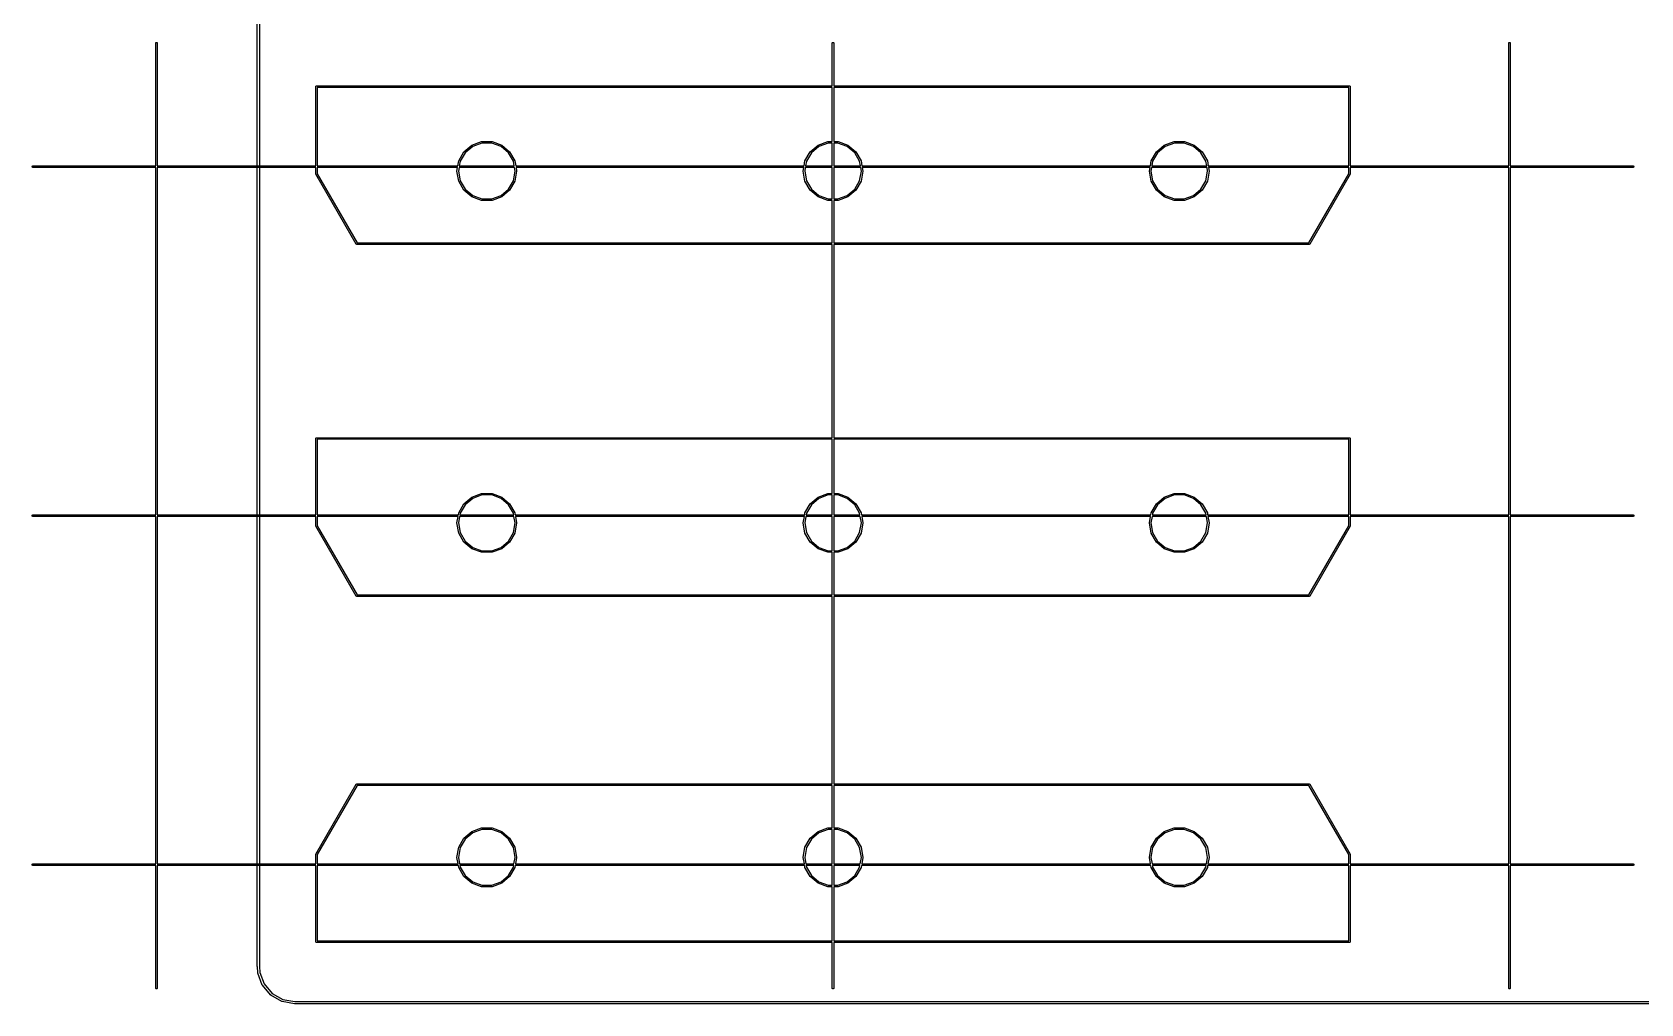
# Model space of a CAD drawing. Extents: x -55 to 320, y -110 to 124.
# Drawn here: x -55 to 55.5, y -100.1 to -33.2 of the extents above; entities that cross this region are included whole.
import ezdxf

# ---------------------------------------------------------------- set-up
doc = ezdxf.new("R2010")
doc.units = 0
doc.header["$LTSCALE"] = 10
doc.layers.add('devices', color=7, linetype='CONTINUOUS')
doc.layers.add('edge_cuts', color=7, linetype='CONTINUOUS')

msp = doc.modelspace()

# ---------------------------------------------------------------- linework, layer by layer
at = {"layer": 'devices', "color": 7, "linetype": 'CONTINUOUS'}
for p, q in [((-46.55, -33.98), (-46.54, -33.97)), ((-46.55, -34), (-46.55, -33.98)), ((-46.55, -42.45), (-46.55, -34)), ((-46.54, -33.97), (-46.52, -33.96)), ((-46.52, -33.96), (-46.51, -33.95)), ((-46.51, -33.95), (-46.49, -33.95)), ((-46.49, -33.95), (-46.48, -33.96)), ((-46.48, -33.96), (-46.46, -33.97)), ((-46.46, -33.97), (-46.45, -33.98)), ((-46.45, -33.98), (-46.45, -34)), ((-46.45, -34), (-46.45, -42.45)), ((-0.05, -33.98), (-0.04, -33.97)), ((-0.05, -34), (-0.05, -33.98)), ((-0.05, -36.95), (-0.05, -34)), ((-0.04, -33.97), (-0.03, -33.96)), ((-0.03, -33.96), (-0.01, -33.95)), ((-0.01, -33.95), (0.01, -33.95)), ((0.01, -33.95), (0.03, -33.96)), ((0.03, -33.96), (0.04, -33.97)), ((0.04, -33.97), (0.05, -33.98)), ((0.05, -33.98), (0.05, -34)), ((0.05, -34), (0.05, -36.95)), ((46.45, -33.98), (46.46, -33.97)), ((46.45, -34), (46.45, -33.98)), ((46.45, -42.45), (46.45, -34)), ((46.46, -33.97), (46.48, -33.96)), ((46.48, -33.96), (46.49, -33.95)), ((46.49, -33.95), (46.51, -33.95)), ((46.51, -33.95), (46.52, -33.96)), ((46.52, -33.96), (46.54, -33.97)), ((46.54, -33.97), (46.55, -33.98)), ((46.55, -33.98), (46.55, -34)), ((46.55, -34), (46.55, -42.45)), ((-35.55, -36.99), (-35.55, -36.98)), ((-35.55, -36.98), (-35.54, -36.98)), ((-35.55, -37), (-35.55, -36.99)), ((-35.55, -36.99), (-35.55, -36.99)), ((-35.55, -42.45), (-35.55, -37)), ((-35.55, -37), (-35.55, -37)), ((-35.54, -36.98), (-35.54, -36.97)), ((-35.54, -36.97), (-35.54, -36.97)), ((-35.54, -36.97), (-35.53, -36.97)), ((-35.54, -36.98), (-35.54, -36.98)), ((-35.53, -36.97), (-35.53, -36.96)), ((-35.53, -36.96), (-35.53, -36.96)), ((-35.53, -36.96), (-35.52, -36.96)), ((-35.52, -36.96), (-35.52, -36.95)), ((-35.52, -36.95), (-35.51, -36.95)), ((-35.52, -36.96), (-35.52, -36.96)), ((-35.51, -36.95), (-35.51, -36.95)), ((-35.51, -36.95), (-35.5, -36.95)), ((-35.5, -36.95), (-35.5, -36.95)), ((-35.5, -36.95), (-0.05, -36.95)), ((-35.45, -37.05), (-35.45, -42.45)), ((-0.05, -37.05), (-35.45, -37.05)), ((-0.05, -40.78), (-0.05, -37.05)), ((0.05, -36.95), (35.5, -36.95)), ((35.45, -37.05), (0.05, -37.05)), ((0.05, -37.05), (0.05, -40.78)), ((35.45, -42.45), (35.45, -37.05)), ((35.5, -36.95), (35.5, -36.95)), ((35.5, -36.95), (35.51, -36.95)), ((35.51, -36.95), (35.51, -36.95)), ((35.51, -36.95), (35.52, -36.95)), ((35.52, -36.95), (35.52, -36.96)), ((35.52, -36.96), (35.52, -36.96)), ((35.52, -36.96), (35.53, -36.96)), ((35.53, -36.96), (35.53, -36.96)), ((35.53, -36.96), (35.53, -36.97)), ((35.53, -36.97), (35.54, -36.97)), ((35.54, -36.97), (35.54, -36.97)), ((35.54, -36.97), (35.54, -36.98)), ((35.54, -36.98), (35.54, -36.98)), ((35.54, -36.98), (35.55, -36.98)), ((35.55, -36.98), (35.55, -36.99)), ((35.55, -36.99), (35.55, -36.99)), ((35.55, -36.99), (35.55, -37)), ((35.55, -37), (35.55, -37)), ((35.55, -37), (35.55, -42.45)), ((-24.82, -41.02), (-24.16, -40.78)), ((-24.14, -40.88), (-24.77, -41.11)), ((-24.16, -40.78), (-23.44, -40.78)), ((-23.46, -40.88), (-24.14, -40.88)), ((-22.82, -41.11), (-23.46, -40.88)), ((-23.44, -40.78), (-22.77, -41.02)), ((-1.02, -41.02), (-0.36, -40.78)), ((-0.34, -40.88), (-0.97, -41.11)), ((-0.36, -40.78), (-0.05, -40.78)), ((-0.05, -40.88), (-0.34, -40.88)), ((-0.05, -42.45), (-0.05, -40.88)), ((0.05, -40.78), (0.36, -40.78)), ((0.05, -40.88), (0.05, -42.45)), ((0.34, -40.88), (0.05, -40.88)), ((0.97, -41.11), (0.34, -40.88)), ((0.36, -40.78), (1.02, -41.02)), ((22.77, -41.02), (23.44, -40.78)), ((23.46, -40.88), (22.82, -41.11)), ((23.44, -40.78), (24.16, -40.78)), ((24.14, -40.88), (23.46, -40.88)), ((24.77, -41.11), (24.14, -40.88)), ((24.16, -40.78), (24.82, -41.02)), ((-25.73, -42.1), (-25.37, -41.48)), ((-25.29, -41.55), (-25.63, -42.13)), ((-25.37, -41.48), (-24.82, -41.02)), ((-24.77, -41.11), (-25.29, -41.55)), ((-22.31, -41.55), (-22.82, -41.11)), ((-22.77, -41.02), (-22.23, -41.48)), ((-21.97, -42.13), (-22.31, -41.55)), ((-22.23, -41.48), (-21.87, -42.1)), ((-1.93, -42.1), (-1.57, -41.48)), ((-1.49, -41.55), (-1.83, -42.13)), ((-1.57, -41.48), (-1.02, -41.02)), ((-0.97, -41.11), (-1.49, -41.55)), ((1.49, -41.55), (0.97, -41.11)), ((1.02, -41.02), (1.57, -41.48)), ((1.83, -42.13), (1.49, -41.55)), ((1.57, -41.48), (1.93, -42.1)), ((21.87, -42.1), (22.23, -41.48)), ((22.31, -41.55), (21.97, -42.13)), ((22.23, -41.48), (22.77, -41.02)), ((22.82, -41.11), (22.31, -41.55)), ((25.29, -41.55), (24.77, -41.11)), ((24.82, -41.02), (25.37, -41.48)), ((25.63, -42.13), (25.29, -41.55)), ((25.37, -41.48), (25.73, -42.1)), ((-55.05, -42.49), (-55.04, -42.48)), ((-55.05, -42.51), (-55.05, -42.49)), ((-55.04, -42.52), (-55.05, -42.51)), ((-55.04, -42.48), (-55.03, -42.46)), ((-55.03, -42.54), (-55.04, -42.52)), ((-55.03, -42.46), (-55.02, -42.45)), ((-55.02, -42.55), (-55.03, -42.54)), ((-55.02, -42.45), (-55, -42.45)), ((-55, -42.55), (-55.02, -42.55)), ((-55, -42.45), (-46.55, -42.45)), ((-46.55, -42.55), (-55, -42.55)), ((-46.55, -66.45), (-46.55, -42.55)), ((-46.45, -42.45), (-35.55, -42.45)), ((-46.45, -42.55), (-46.45, -66.45)), ((-35.55, -42.55), (-46.45, -42.55)), ((-35.55, -43), (-35.55, -42.55)), ((-35.55, -43.01), (-35.55, -43)), ((-35.55, -43), (-35.55, -43)), ((-35.55, -43.02), (-35.55, -43.01)), ((-35.55, -43.01), (-35.55, -43.01)), ((-35.54, -43.02), (-35.55, -43.02)), ((-32.77, -47.83), (-35.54, -43.02)), ((-35.54, -43.02), (-35.54, -43.02)), ((-35.45, -42.45), (-25.79, -42.45)), ((-25.81, -42.55), (-35.45, -42.55)), ((-35.45, -42.55), (-35.45, -42.99)), ((-35.45, -42.99), (-32.7, -47.75)), ((-25.85, -42.8), (-25.81, -42.55)), ((-25.73, -43.5), (-25.85, -42.8)), ((-25.79, -42.45), (-25.73, -42.1)), ((-25.71, -42.55), (-25.75, -42.8)), ((-25.75, -42.8), (-25.63, -43.47)), ((-21.89, -42.55), (-25.71, -42.55)), ((-25.63, -42.13), (-25.69, -42.45)), ((-25.69, -42.45), (-21.91, -42.45)), ((-21.91, -42.45), (-21.97, -42.13)), ((-21.97, -43.47), (-21.85, -42.8)), ((-21.85, -42.8), (-21.89, -42.55)), ((-21.87, -42.1), (-21.81, -42.45)), ((-21.75, -42.8), (-21.87, -43.5)), ((-21.81, -42.45), (-1.99, -42.45)), ((-2.01, -42.55), (-21.79, -42.55)), ((-21.79, -42.55), (-21.75, -42.8)), ((-2.05, -42.8), (-2.01, -42.55)), ((-1.93, -43.5), (-2.05, -42.8)), ((-1.99, -42.45), (-1.93, -42.1)), ((-1.91, -42.55), (-1.95, -42.8)), ((-1.95, -42.8), (-1.83, -43.47)), ((-0.05, -42.55), (-1.91, -42.55)), ((-1.83, -42.13), (-1.89, -42.45)), ((-1.89, -42.45), (-0.05, -42.45)), ((-0.05, -44.72), (-0.05, -42.55)), ((0.05, -42.45), (1.89, -42.45)), ((0.05, -42.55), (0.05, -44.72)), ((1.91, -42.55), (0.05, -42.55)), ((1.89, -42.45), (1.83, -42.13)), ((1.83, -43.47), (1.95, -42.8)), ((1.95, -42.8), (1.91, -42.55)), ((1.93, -42.1), (1.99, -42.45)), ((2.05, -42.8), (1.93, -43.5)), ((1.99, -42.45), (21.81, -42.45)), ((21.79, -42.55), (2.01, -42.55)), ((2.01, -42.55), (2.05, -42.8)), ((21.75, -42.8), (21.79, -42.55)), ((21.87, -43.5), (21.75, -42.8)), ((21.81, -42.45), (21.87, -42.1)), ((21.89, -42.55), (21.85, -42.8)), ((21.85, -42.8), (21.97, -43.47)), ((25.71, -42.55), (21.89, -42.55)), ((21.97, -42.13), (21.91, -42.45)), ((21.91, -42.45), (25.69, -42.45)), ((25.69, -42.45), (25.63, -42.13)), ((25.63, -43.47), (25.75, -42.8)), ((25.75, -42.8), (25.71, -42.55)), ((25.73, -42.1), (25.79, -42.45)), ((25.85, -42.8), (25.73, -43.5)), ((25.79, -42.45), (35.45, -42.45)), ((35.45, -42.55), (25.81, -42.55)), ((25.81, -42.55), (25.85, -42.8)), ((32.7, -47.75), (35.45, -42.99)), ((35.54, -43.02), (32.77, -47.83)), ((35.45, -42.99), (35.45, -42.55)), ((35.55, -43.02), (35.54, -43.02)), ((35.54, -43.02), (35.54, -43.02)), ((35.55, -42.45), (46.45, -42.45)), ((46.45, -42.55), (35.55, -42.55)), ((35.55, -42.55), (35.55, -43)), ((35.55, -43), (35.55, -43)), ((35.55, -43), (35.55, -43.01)), ((35.55, -43.01), (35.55, -43.01)), ((35.55, -43.01), (35.55, -43.02)), ((46.45, -66.45), (46.45, -42.55)), ((46.55, -42.45), (55, -42.45)), ((55, -42.55), (46.55, -42.55)), ((46.55, -42.55), (46.55, -66.45)), ((55, -42.45), (55.02, -42.45)), ((55.02, -42.55), (55, -42.55)), ((55.02, -42.45), (55.03, -42.46)), ((55.03, -42.54), (55.02, -42.55)), ((55.03, -42.46), (55.04, -42.48)), ((55.04, -42.52), (55.03, -42.54)), ((55.04, -42.48), (55.05, -42.49)), ((55.05, -42.51), (55.04, -42.52)), ((55.05, -42.49), (55.05, -42.51)), ((-25.37, -44.12), (-25.73, -43.5)), ((-25.63, -43.47), (-25.29, -44.05)), ((-24.82, -44.58), (-25.37, -44.12)), ((-25.29, -44.05), (-24.77, -44.49)), ((-22.82, -44.49), (-22.31, -44.05)), ((-22.23, -44.12), (-22.77, -44.58)), ((-22.31, -44.05), (-21.97, -43.47)), ((-21.87, -43.5), (-22.23, -44.12)), ((-1.57, -44.12), (-1.93, -43.5)), ((-1.83, -43.47), (-1.49, -44.05)), ((-1.02, -44.58), (-1.57, -44.12)), ((-1.49, -44.05), (-0.97, -44.49)), ((0.97, -44.49), (1.49, -44.05)), ((1.57, -44.12), (1.02, -44.58)), ((1.49, -44.05), (1.83, -43.47)), ((1.93, -43.5), (1.57, -44.12)), ((22.23, -44.12), (21.87, -43.5)), ((21.97, -43.47), (22.31, -44.05)), ((22.77, -44.58), (22.23, -44.12)), ((22.31, -44.05), (22.82, -44.49)), ((24.77, -44.49), (25.29, -44.05)), ((25.37, -44.12), (24.82, -44.58)), ((25.29, -44.05), (25.63, -43.47)), ((25.73, -43.5), (25.37, -44.12)), ((-24.16, -44.82), (-24.82, -44.58)), ((-24.77, -44.49), (-24.14, -44.72)), ((-23.44, -44.82), (-24.16, -44.82)), ((-24.14, -44.72), (-23.46, -44.72)), ((-23.46, -44.72), (-22.82, -44.49)), ((-22.77, -44.58), (-23.44, -44.82)), ((-0.36, -44.82), (-1.02, -44.58)), ((-0.97, -44.49), (-0.34, -44.72)), ((-0.05, -44.82), (-0.36, -44.82)), ((-0.34, -44.72), (-0.05, -44.72)), ((-0.05, -47.75), (-0.05, -44.82)), ((0.05, -44.72), (0.34, -44.72)), ((0.36, -44.82), (0.05, -44.82)), ((0.05, -44.82), (0.05, -47.75)), ((0.34, -44.72), (0.97, -44.49)), ((1.02, -44.58), (0.36, -44.82)), ((23.44, -44.82), (22.77, -44.58)), ((22.82, -44.49), (23.46, -44.72)), ((24.16, -44.82), (23.44, -44.82)), ((23.46, -44.72), (24.14, -44.72)), ((24.14, -44.72), (24.77, -44.49)), ((24.82, -44.58), (24.16, -44.82)), ((-32.76, -47.84), (-32.77, -47.83)), ((-32.75, -47.85), (-32.76, -47.84)), ((-32.76, -47.84), (-32.76, -47.84)), ((-32.73, -47.85), (-32.75, -47.85)), ((-0.05, -47.85), (-32.73, -47.85)), ((-32.7, -47.75), (-0.05, -47.75)), ((-0.05, -61.15), (-0.05, -47.85)), ((0.05, -47.75), (32.7, -47.75)), ((32.73, -47.85), (0.05, -47.85)), ((0.05, -47.85), (0.05, -61.15)), ((32.75, -47.85), (32.73, -47.85)), ((32.76, -47.84), (32.75, -47.85)), ((32.77, -47.83), (32.76, -47.84)), ((32.76, -47.84), (32.76, -47.84)), ((-35.55, -61.19), (-35.55, -61.18)), ((-35.55, -61.18), (-35.54, -61.18)), ((-35.55, -61.2), (-35.55, -61.19)), ((-35.55, -61.19), (-35.55, -61.19)), ((-35.55, -66.45), (-35.55, -61.2)), ((-35.55, -61.2), (-35.55, -61.2)), ((-35.54, -61.17), (-35.53, -61.16)), ((-35.54, -61.18), (-35.54, -61.17)), ((-35.54, -61.17), (-35.54, -61.17)), ((-35.54, -61.17), (-35.54, -61.17)), ((-35.53, -61.16), (-35.53, -61.16)), ((-35.53, -61.16), (-35.53, -61.16)), ((-35.53, -61.16), (-35.52, -61.16)), ((-35.52, -61.16), (-35.52, -61.15)), ((-35.52, -61.15), (-35.51, -61.15)), ((-35.52, -61.16), (-35.52, -61.16)), ((-35.51, -61.15), (-35.51, -61.15)), ((-35.51, -61.15), (-35.5, -61.15)), ((-35.5, -61.15), (-35.5, -61.15)), ((-35.5, -61.15), (-0.05, -61.15)), ((-0.05, -61.25), (-35.45, -61.25)), ((-35.45, -61.25), (-35.45, -66.45)), ((-0.05, -64.98), (-0.05, -61.25)), ((0.05, -61.15), (35.5, -61.15)), ((35.45, -61.25), (0.05, -61.25)), ((0.05, -61.25), (0.05, -64.98)), ((35.45, -66.45), (35.45, -61.25)), ((35.5, -61.15), (35.5, -61.15)), ((35.5, -61.15), (35.51, -61.15)), ((35.51, -61.15), (35.51, -61.15)), ((35.51, -61.15), (35.52, -61.15)), ((35.52, -61.15), (35.52, -61.16)), ((35.52, -61.16), (35.52, -61.16)), ((35.52, -61.16), (35.53, -61.16)), ((35.53, -61.16), (35.53, -61.16)), ((35.53, -61.16), (35.53, -61.16)), ((35.53, -61.16), (35.54, -61.17)), ((35.54, -61.17), (35.54, -61.17)), ((35.54, -61.17), (35.54, -61.17)), ((35.54, -61.17), (35.54, -61.18)), ((35.54, -61.18), (35.55, -61.18)), ((35.55, -61.18), (35.55, -61.19)), ((35.55, -61.19), (35.55, -61.19)), ((35.55, -61.19), (35.55, -61.2)), ((35.55, -61.2), (35.55, -61.2)), ((35.55, -61.2), (35.55, -66.45)), ((-25.37, -65.68), (-24.82, -65.22)), ((-24.82, -65.22), (-24.16, -64.98)), ((-24.14, -65.08), (-24.77, -65.31)), ((-24.16, -64.98), (-23.44, -64.98)), ((-23.46, -65.08), (-24.14, -65.08)), ((-22.82, -65.31), (-23.46, -65.08)), ((-23.44, -64.98), (-22.77, -65.22)), ((-22.77, -65.22), (-22.23, -65.68)), ((-1.57, -65.68), (-1.02, -65.22)), ((-1.02, -65.22), (-0.36, -64.98)), ((-0.34, -65.08), (-0.97, -65.31)), ((-0.36, -64.98), (-0.05, -64.98)), ((-0.05, -65.08), (-0.34, -65.08)), ((-0.05, -66.45), (-0.05, -65.08)), ((0.05, -64.98), (0.36, -64.98)), ((0.05, -65.08), (0.05, -66.45)), ((0.34, -65.08), (0.05, -65.08)), ((0.97, -65.31), (0.34, -65.08)), ((0.36, -64.98), (1.02, -65.22)), ((1.02, -65.22), (1.57, -65.68)), ((22.23, -65.68), (22.77, -65.22)), ((22.77, -65.22), (23.44, -64.98)), ((23.46, -65.08), (22.82, -65.31)), ((23.44, -64.98), (24.16, -64.98)), ((24.14, -65.08), (23.46, -65.08)), ((24.77, -65.31), (24.14, -65.08)), ((24.16, -64.98), (24.82, -65.22)), ((24.82, -65.22), (25.37, -65.68)), ((-25.75, -66.45), (-25.73, -66.3)), ((-25.73, -66.3), (-25.37, -65.68)), ((-25.63, -66.33), (-25.65, -66.45)), ((-25.29, -65.75), (-25.63, -66.33)), ((-24.77, -65.31), (-25.29, -65.75)), ((-22.31, -65.75), (-22.82, -65.31)), ((-21.97, -66.33), (-22.31, -65.75)), ((-22.23, -65.68), (-21.87, -66.3)), ((-21.95, -66.45), (-21.97, -66.33)), ((-21.87, -66.3), (-21.85, -66.45)), ((-1.95, -66.45), (-1.93, -66.3)), ((-1.93, -66.3), (-1.57, -65.68)), ((-1.83, -66.33), (-1.85, -66.45)), ((-1.49, -65.75), (-1.83, -66.33)), ((-0.97, -65.31), (-1.49, -65.75)), ((1.49, -65.75), (0.97, -65.31)), ((1.83, -66.33), (1.49, -65.75)), ((1.57, -65.68), (1.93, -66.3)), ((1.85, -66.45), (1.83, -66.33)), ((1.93, -66.3), (1.95, -66.45)), ((21.85, -66.45), (21.87, -66.3)), ((21.87, -66.3), (22.23, -65.68)), ((21.97, -66.33), (21.95, -66.45)), ((22.31, -65.75), (21.97, -66.33)), ((22.82, -65.31), (22.31, -65.75)), ((25.29, -65.75), (24.77, -65.31)), ((25.63, -66.33), (25.29, -65.75)), ((25.37, -65.68), (25.73, -66.3)), ((25.65, -66.45), (25.63, -66.33)), ((25.73, -66.3), (25.75, -66.45)), ((-55.05, -66.49), (-55.04, -66.47)), ((-55.05, -66.51), (-55.05, -66.49)), ((-55.04, -66.53), (-55.05, -66.51)), ((-55.04, -66.47), (-55.03, -66.46)), ((-55.03, -66.54), (-55.04, -66.53)), ((-55.03, -66.46), (-55.02, -66.45)), ((-55.02, -66.55), (-55.03, -66.54)), ((-55.02, -66.45), (-55, -66.45)), ((-55, -66.55), (-55.02, -66.55)), ((-55, -66.45), (-46.55, -66.45)), ((-46.55, -66.55), (-55, -66.55)), ((-46.55, -90.45), (-46.55, -66.55)), ((-46.45, -66.45), (-35.55, -66.45)), ((-46.45, -66.55), (-46.45, -90.45)), ((-35.55, -66.55), (-46.45, -66.55)), ((-35.55, -67.2), (-35.55, -66.55)), ((-35.55, -67.21), (-35.55, -67.2)), ((-35.55, -67.2), (-35.55, -67.2)), ((-35.55, -67.22), (-35.55, -67.21)), ((-35.55, -67.21), (-35.55, -67.21)), ((-35.54, -67.22), (-35.55, -67.22)), ((-32.77, -72.03), (-35.54, -67.22)), ((-35.54, -67.22), (-35.54, -67.22)), ((-35.45, -66.45), (-25.75, -66.45)), ((-25.77, -66.55), (-35.45, -66.55)), ((-35.45, -66.55), (-35.45, -67.19)), ((-35.45, -67.19), (-32.7, -71.95)), ((-25.85, -67), (-25.77, -66.55)), ((-25.73, -67.7), (-25.85, -67)), ((-25.67, -66.55), (-25.75, -67)), ((-25.75, -67), (-25.63, -67.67)), ((-21.93, -66.55), (-25.67, -66.55)), ((-25.65, -66.45), (-21.95, -66.45)), ((-21.97, -67.67), (-21.85, -67)), ((-21.85, -67), (-21.93, -66.55)), ((-21.75, -67), (-21.87, -67.7)), ((-21.85, -66.45), (-1.95, -66.45)), ((-1.97, -66.55), (-21.83, -66.55)), ((-21.83, -66.55), (-21.75, -67)), ((-2.05, -67), (-1.97, -66.55)), ((-1.93, -67.7), (-2.05, -67)), ((-1.87, -66.55), (-1.95, -67)), ((-1.95, -67), (-1.83, -67.67)), ((-0.05, -66.55), (-1.87, -66.55)), ((-1.85, -66.45), (-0.05, -66.45)), ((-0.05, -68.92), (-0.05, -66.55)), ((0.05, -66.45), (1.85, -66.45)), ((0.05, -66.55), (0.05, -68.92)), ((1.87, -66.55), (0.05, -66.55)), ((1.83, -67.67), (1.95, -67)), ((1.95, -67), (1.87, -66.55)), ((2.05, -67), (1.93, -67.7)), ((1.95, -66.45), (21.85, -66.45)), ((21.83, -66.55), (1.97, -66.55)), ((1.97, -66.55), (2.05, -67)), ((21.75, -67), (21.83, -66.55)), ((21.87, -67.7), (21.75, -67)), ((21.93, -66.55), (21.85, -67)), ((21.85, -67), (21.97, -67.67)), ((25.67, -66.55), (21.93, -66.55)), ((21.95, -66.45), (25.65, -66.45)), ((25.63, -67.67), (25.75, -67)), ((25.75, -67), (25.67, -66.55)), ((25.85, -67), (25.73, -67.7)), ((25.75, -66.45), (35.45, -66.45)), ((35.45, -66.55), (25.77, -66.55)), ((25.77, -66.55), (25.85, -67)), ((32.7, -71.95), (35.45, -67.19)), ((35.54, -67.22), (32.77, -72.03)), ((35.45, -67.19), (35.45, -66.55)), ((35.55, -67.22), (35.54, -67.22)), ((35.54, -67.22), (35.54, -67.22)), ((35.55, -66.45), (46.45, -66.45)), ((46.45, -66.55), (35.55, -66.55)), ((35.55, -66.55), (35.55, -67.2)), ((35.55, -67.2), (35.55, -67.2)), ((35.55, -67.2), (35.55, -67.21)), ((35.55, -67.21), (35.55, -67.21)), ((35.55, -67.21), (35.55, -67.22)), ((46.45, -90.45), (46.45, -66.55)), ((46.55, -66.45), (55, -66.45)), ((55, -66.55), (46.55, -66.55)), ((46.55, -66.55), (46.55, -90.45)), ((55, -66.45), (55.02, -66.45)), ((55.02, -66.55), (55, -66.55)), ((55.02, -66.45), (55.03, -66.46)), ((55.03, -66.54), (55.02, -66.55)), ((55.03, -66.46), (55.04, -66.47)), ((55.04, -66.53), (55.03, -66.54)), ((55.04, -66.47), (55.05, -66.49)), ((55.05, -66.51), (55.04, -66.53)), ((55.05, -66.49), (55.05, -66.51)), ((-25.37, -68.32), (-25.73, -67.7)), ((-25.63, -67.67), (-25.29, -68.25)), ((-24.82, -68.78), (-25.37, -68.32)), ((-25.29, -68.25), (-24.77, -68.69)), ((-22.82, -68.69), (-22.31, -68.25)), ((-22.23, -68.32), (-22.77, -68.78)), ((-22.31, -68.25), (-21.97, -67.67)), ((-21.87, -67.7), (-22.23, -68.32)), ((-1.57, -68.32), (-1.93, -67.7)), ((-1.83, -67.67), (-1.49, -68.25)), ((-1.02, -68.78), (-1.57, -68.32)), ((-1.49, -68.25), (-0.97, -68.69)), ((0.97, -68.69), (1.49, -68.25)), ((1.57, -68.32), (1.02, -68.78)), ((1.49, -68.25), (1.83, -67.67)), ((1.93, -67.7), (1.57, -68.32)), ((22.23, -68.32), (21.87, -67.7)), ((21.97, -67.67), (22.31, -68.25)), ((22.77, -68.78), (22.23, -68.32)), ((22.31, -68.25), (22.82, -68.69)), ((24.77, -68.69), (25.29, -68.25)), ((25.37, -68.32), (24.82, -68.78)), ((25.29, -68.25), (25.63, -67.67)), ((25.73, -67.7), (25.37, -68.32)), ((-24.16, -69.02), (-24.82, -68.78)), ((-24.77, -68.69), (-24.14, -68.92)), ((-23.44, -69.02), (-24.16, -69.02)), ((-24.14, -68.92), (-23.46, -68.92)), ((-23.46, -68.92), (-22.82, -68.69)), ((-22.77, -68.78), (-23.44, -69.02)), ((-0.36, -69.02), (-1.02, -68.78)), ((-0.97, -68.69), (-0.34, -68.92)), ((-0.05, -69.02), (-0.36, -69.02)), ((-0.34, -68.92), (-0.05, -68.92)), ((-0.05, -71.95), (-0.05, -69.02)), ((0.05, -68.92), (0.34, -68.92)), ((0.36, -69.02), (0.05, -69.02)), ((0.05, -69.02), (0.05, -71.95)), ((0.34, -68.92), (0.97, -68.69)), ((1.02, -68.78), (0.36, -69.02)), ((23.44, -69.02), (22.77, -68.78)), ((22.82, -68.69), (23.46, -68.92)), ((24.16, -69.02), (23.44, -69.02)), ((23.46, -68.92), (24.14, -68.92)), ((24.14, -68.92), (24.77, -68.69)), ((24.82, -68.78), (24.16, -69.02)), ((-32.76, -72.04), (-32.77, -72.03)), ((-32.75, -72.05), (-32.76, -72.04)), ((-32.76, -72.04), (-32.76, -72.04)), ((-32.73, -72.05), (-32.75, -72.05)), ((-0.05, -72.05), (-32.73, -72.05)), ((-32.7, -71.95), (-0.05, -71.95)), ((-0.05, -84.95), (-0.05, -72.05)), ((0.05, -71.95), (32.7, -71.95)), ((32.73, -72.05), (0.05, -72.05)), ((0.05, -72.05), (0.05, -84.95)), ((32.75, -72.05), (32.73, -72.05)), ((32.76, -72.04), (32.75, -72.05)), ((32.77, -72.03), (32.76, -72.04)), ((32.76, -72.04), (32.76, -72.04)), ((-35.54, -89.78), (-32.77, -84.97)), ((-32.7, -85.05), (-35.45, -89.81)), ((-32.77, -84.97), (-32.76, -84.96)), ((-32.76, -84.96), (-32.75, -84.95)), ((-32.76, -84.96), (-32.76, -84.96)), ((-32.75, -84.95), (-32.73, -84.95)), ((-32.73, -84.95), (-0.05, -84.95)), ((-0.05, -85.05), (-32.7, -85.05)), ((-0.05, -87.98), (-0.05, -85.05)), ((0.05, -84.95), (32.73, -84.95)), ((32.7, -85.05), (0.05, -85.05)), ((0.05, -85.05), (0.05, -87.98)), ((35.45, -89.81), (32.7, -85.05)), ((32.73, -84.95), (32.75, -84.95)), ((32.75, -84.95), (32.76, -84.96)), ((32.76, -84.96), (32.76, -84.96)), ((32.76, -84.96), (32.77, -84.97)), ((32.77, -84.97), (35.54, -89.78)), ((-25.37, -88.68), (-24.82, -88.22)), ((-24.77, -88.31), (-25.29, -88.75)), ((-24.82, -88.22), (-24.16, -87.98)), ((-24.14, -88.08), (-24.77, -88.31)), ((-24.16, -87.98), (-23.44, -87.98)), ((-23.46, -88.08), (-24.14, -88.08)), ((-22.82, -88.31), (-23.46, -88.08)), ((-23.44, -87.98), (-22.77, -88.22)), ((-22.31, -88.75), (-22.82, -88.31)), ((-22.77, -88.22), (-22.23, -88.68)), ((-1.57, -88.68), (-1.02, -88.22)), ((-0.97, -88.31), (-1.49, -88.75)), ((-1.02, -88.22), (-0.36, -87.98)), ((-0.34, -88.08), (-0.97, -88.31)), ((-0.36, -87.98), (-0.05, -87.98)), ((-0.05, -88.08), (-0.34, -88.08)), ((-0.05, -90.45), (-0.05, -88.08)), ((0.05, -87.98), (0.36, -87.98)), ((0.34, -88.08), (0.05, -88.08)), ((0.05, -88.08), (0.05, -90.45)), ((0.97, -88.31), (0.34, -88.08)), ((0.36, -87.98), (1.02, -88.22)), ((1.49, -88.75), (0.97, -88.31)), ((1.02, -88.22), (1.57, -88.68)), ((22.23, -88.68), (22.77, -88.22)), ((22.82, -88.31), (22.31, -88.75)), ((22.77, -88.22), (23.44, -87.98)), ((23.46, -88.08), (22.82, -88.31)), ((23.44, -87.98), (24.16, -87.98)), ((24.14, -88.08), (23.46, -88.08)), ((24.77, -88.31), (24.14, -88.08)), ((24.16, -87.98), (24.82, -88.22)), ((25.29, -88.75), (24.77, -88.31)), ((24.82, -88.22), (25.37, -88.68)), ((-25.85, -90), (-25.73, -89.3)), ((-25.63, -89.33), (-25.75, -90)), ((-25.73, -89.3), (-25.37, -88.68)), ((-25.29, -88.75), (-25.63, -89.33)), ((-21.97, -89.33), (-22.31, -88.75)), ((-22.23, -88.68), (-21.87, -89.3)), ((-21.85, -90), (-21.97, -89.33)), ((-21.87, -89.3), (-21.75, -90)), ((-2.05, -90), (-1.93, -89.3)), ((-1.83, -89.33), (-1.95, -90)), ((-1.93, -89.3), (-1.57, -88.68)), ((-1.49, -88.75), (-1.83, -89.33)), ((1.83, -89.33), (1.49, -88.75)), ((1.57, -88.68), (1.93, -89.3)), ((1.95, -90), (1.83, -89.33)), ((1.93, -89.3), (2.05, -90)), ((21.75, -90), (21.87, -89.3)), ((21.97, -89.33), (21.85, -90)), ((21.87, -89.3), (22.23, -88.68)), ((22.31, -88.75), (21.97, -89.33)), ((25.63, -89.33), (25.29, -88.75)), ((25.37, -88.68), (25.73, -89.3)), ((25.75, -90), (25.63, -89.33)), ((25.73, -89.3), (25.85, -90)), ((-55.05, -90.49), (-55.04, -90.47)), ((-55.05, -90.51), (-55.05, -90.49)), ((-55.04, -90.53), (-55.05, -90.51)), ((-55.04, -90.47), (-55.03, -90.46)), ((-55.03, -90.54), (-55.04, -90.53)), ((-55.03, -90.46), (-55.02, -90.45)), ((-55.02, -90.55), (-55.03, -90.54)), ((-55.02, -90.45), (-55, -90.45)), ((-55, -90.55), (-55.02, -90.55)), ((-55, -90.45), (-46.55, -90.45)), ((-46.55, -90.55), (-55, -90.55)), ((-46.55, -99), (-46.55, -90.55)), ((-46.45, -90.45), (-35.55, -90.45)), ((-35.55, -90.55), (-46.45, -90.55)), ((-46.45, -90.55), (-46.45, -99)), ((-35.55, -89.79), (-35.55, -89.78)), ((-35.55, -89.78), (-35.54, -89.78)), ((-35.55, -89.8), (-35.55, -89.79)), ((-35.55, -89.79), (-35.55, -89.79)), ((-35.55, -90.45), (-35.55, -89.8)), ((-35.55, -89.8), (-35.55, -89.8)), ((-35.55, -95.8), (-35.55, -90.55)), ((-35.54, -89.78), (-35.54, -89.78)), ((-35.45, -89.81), (-35.45, -90.45)), ((-35.45, -90.45), (-25.77, -90.45)), ((-25.75, -90.55), (-35.45, -90.55)), ((-35.45, -90.55), (-35.45, -95.75)), ((-25.77, -90.45), (-25.85, -90)), ((-25.75, -90), (-25.67, -90.45)), ((-25.73, -90.7), (-25.75, -90.55)), ((-25.67, -90.45), (-21.93, -90.45)), ((-25.65, -90.55), (-25.63, -90.67)), ((-21.95, -90.55), (-25.65, -90.55)), ((-25.63, -90.67), (-25.29, -91.25)), ((-22.31, -91.25), (-21.97, -90.67)), ((-21.97, -90.67), (-21.95, -90.55)), ((-21.93, -90.45), (-21.85, -90)), ((-21.85, -90.55), (-21.87, -90.7)), ((-1.95, -90.55), (-21.85, -90.55)), ((-21.75, -90), (-21.83, -90.45)), ((-21.83, -90.45), (-1.97, -90.45)), ((-1.97, -90.45), (-2.05, -90)), ((-1.95, -90), (-1.87, -90.45)), ((-1.93, -90.7), (-1.95, -90.55)), ((-1.87, -90.45), (-0.05, -90.45)), ((-1.85, -90.55), (-1.83, -90.67)), ((-0.05, -90.55), (-1.85, -90.55)), ((-1.83, -90.67), (-1.49, -91.25)), ((-0.05, -91.92), (-0.05, -90.55)), ((0.05, -90.45), (1.87, -90.45)), ((0.05, -90.55), (0.05, -91.92)), ((1.85, -90.55), (0.05, -90.55)), ((1.49, -91.25), (1.83, -90.67)), ((1.83, -90.67), (1.85, -90.55)), ((1.87, -90.45), (1.95, -90)), ((1.95, -90.55), (1.93, -90.7)), ((21.85, -90.55), (1.95, -90.55)), ((2.05, -90), (1.97, -90.45)), ((1.97, -90.45), (21.83, -90.45)), ((21.83, -90.45), (21.75, -90)), ((21.85, -90), (21.93, -90.45)), ((21.87, -90.7), (21.85, -90.55)), ((21.93, -90.45), (25.67, -90.45)), ((21.95, -90.55), (21.97, -90.67)), ((25.65, -90.55), (21.95, -90.55)), ((21.97, -90.67), (22.31, -91.25)), ((25.29, -91.25), (25.63, -90.67)), ((25.63, -90.67), (25.65, -90.55)), ((25.67, -90.45), (25.75, -90)), ((25.75, -90.55), (25.73, -90.7)), ((35.45, -90.55), (25.75, -90.55)), ((25.85, -90), (25.77, -90.45)), ((25.77, -90.45), (35.45, -90.45)), ((35.45, -90.45), (35.45, -89.81)), ((35.45, -95.75), (35.45, -90.55)), ((35.54, -89.78), (35.54, -89.78)), ((35.54, -89.78), (35.55, -89.78)), ((35.55, -89.78), (35.55, -89.79)), ((35.55, -89.79), (35.55, -89.79)), ((35.55, -89.79), (35.55, -89.8)), ((35.55, -89.8), (35.55, -89.8)), ((35.55, -89.8), (35.55, -90.45)), ((35.55, -90.45), (46.45, -90.45)), ((46.45, -90.55), (35.55, -90.55)), ((35.55, -90.55), (35.55, -95.8)), ((46.45, -99), (46.45, -90.55)), ((46.55, -90.45), (55, -90.45)), ((55, -90.55), (46.55, -90.55)), ((46.55, -90.55), (46.55, -99)), ((55, -90.45), (55.02, -90.45)), ((55.02, -90.55), (55, -90.55)), ((55.02, -90.45), (55.03, -90.46)), ((55.03, -90.54), (55.02, -90.55)), ((55.03, -90.46), (55.04, -90.47)), ((55.04, -90.53), (55.03, -90.54)), ((55.04, -90.47), (55.05, -90.49)), ((55.05, -90.51), (55.04, -90.53)), ((55.05, -90.49), (55.05, -90.51)), ((-25.37, -91.32), (-25.73, -90.7)), ((-24.82, -91.78), (-25.37, -91.32)), ((-25.29, -91.25), (-24.77, -91.69)), ((-24.16, -92.02), (-24.82, -91.78)), ((-24.77, -91.69), (-24.14, -91.92)), ((-23.46, -91.92), (-22.82, -91.69)), ((-22.77, -91.78), (-23.44, -92.02)), ((-22.82, -91.69), (-22.31, -91.25)), ((-22.23, -91.32), (-22.77, -91.78)), ((-21.87, -90.7), (-22.23, -91.32)), ((-1.57, -91.32), (-1.93, -90.7)), ((-1.02, -91.78), (-1.57, -91.32)), ((-1.49, -91.25), (-0.97, -91.69)), ((-0.36, -92.02), (-1.02, -91.78)), ((-0.97, -91.69), (-0.34, -91.92)), ((0.34, -91.92), (0.97, -91.69)), ((1.02, -91.78), (0.36, -92.02)), ((0.97, -91.69), (1.49, -91.25)), ((1.57, -91.32), (1.02, -91.78)), ((1.93, -90.7), (1.57, -91.32)), ((22.23, -91.32), (21.87, -90.7)), ((22.77, -91.78), (22.23, -91.32)), ((22.31, -91.25), (22.82, -91.69)), ((23.44, -92.02), (22.77, -91.78)), ((22.82, -91.69), (23.46, -91.92)), ((24.14, -91.92), (24.77, -91.69)), ((24.82, -91.78), (24.16, -92.02)), ((24.77, -91.69), (25.29, -91.25)), ((25.37, -91.32), (24.82, -91.78)), ((25.73, -90.7), (25.37, -91.32)), ((-23.44, -92.02), (-24.16, -92.02)), ((-24.14, -91.92), (-23.46, -91.92)), ((-0.05, -92.02), (-0.36, -92.02)), ((-0.34, -91.92), (-0.05, -91.92)), ((-0.05, -95.75), (-0.05, -92.02)), ((0.05, -91.92), (0.34, -91.92)), ((0.36, -92.02), (0.05, -92.02)), ((0.05, -92.02), (0.05, -95.75)), ((24.16, -92.02), (23.44, -92.02)), ((23.46, -91.92), (24.14, -91.92)), ((-35.55, -95.81), (-35.55, -95.8)), ((-35.55, -95.8), (-35.55, -95.8)), ((-35.55, -95.82), (-35.55, -95.81)), ((-35.55, -95.81), (-35.55, -95.81)), ((-35.54, -95.82), (-35.55, -95.82)), ((-35.54, -95.83), (-35.54, -95.82)), ((-35.53, -95.83), (-35.54, -95.83)), ((-35.54, -95.83), (-35.54, -95.83)), ((-35.54, -95.83), (-35.54, -95.83)), ((-35.53, -95.84), (-35.53, -95.83)), ((-35.52, -95.84), (-35.53, -95.84)), ((-35.53, -95.84), (-35.53, -95.84)), ((-35.52, -95.85), (-35.52, -95.84)), ((-35.52, -95.84), (-35.52, -95.84)), ((-35.51, -95.85), (-35.52, -95.85)), ((-35.5, -95.85), (-35.51, -95.85)), ((-35.51, -95.85), (-35.51, -95.85)), ((-0.05, -95.85), (-35.5, -95.85)), ((-35.5, -95.85), (-35.5, -95.85)), ((-35.45, -95.75), (-0.05, -95.75)), ((-0.05, -99), (-0.05, -95.85)), ((0.05, -95.75), (35.45, -95.75)), ((35.5, -95.85), (0.05, -95.85)), ((0.05, -95.85), (0.05, -99)), ((35.51, -95.85), (35.5, -95.85)), ((35.5, -95.85), (35.5, -95.85)), ((35.52, -95.85), (35.51, -95.85)), ((35.51, -95.85), (35.51, -95.85)), ((35.53, -95.84), (35.52, -95.84)), ((35.52, -95.84), (35.52, -95.84)), ((35.52, -95.84), (35.52, -95.85)), ((35.54, -95.83), (35.53, -95.83)), ((35.53, -95.83), (35.53, -95.84)), ((35.53, -95.84), (35.53, -95.84)), ((35.55, -95.82), (35.54, -95.82)), ((35.54, -95.82), (35.54, -95.83)), ((35.54, -95.83), (35.54, -95.83)), ((35.54, -95.83), (35.54, -95.83)), ((35.55, -95.8), (35.55, -95.8)), ((35.55, -95.8), (35.55, -95.81)), ((35.55, -95.81), (35.55, -95.81)), ((35.55, -95.81), (35.55, -95.82)), ((-46.55, -99.02), (-46.55, -99)), ((-46.54, -99.03), (-46.55, -99.02)), ((-46.52, -99.04), (-46.54, -99.03)), ((-46.51, -99.05), (-46.52, -99.04)), ((-46.49, -99.05), (-46.51, -99.05)), ((-46.48, -99.04), (-46.49, -99.05)), ((-46.46, -99.03), (-46.48, -99.04)), ((-46.45, -99.02), (-46.46, -99.03)), ((-46.45, -99), (-46.45, -99.02)), ((-0.05, -99.02), (-0.05, -99)), ((-0.04, -99.03), (-0.05, -99.02)), ((-0.03, -99.04), (-0.04, -99.03)), ((-0.01, -99.05), (-0.03, -99.04)), ((0.01, -99.05), (-0.01, -99.05)), ((0.03, -99.04), (0.01, -99.05)), ((0.04, -99.03), (0.03, -99.04)), ((0.05, -99.02), (0.04, -99.03)), ((0.05, -99), (0.05, -99.02)), ((46.45, -99.02), (46.45, -99)), ((46.46, -99.03), (46.45, -99.02)), ((46.48, -99.04), (46.46, -99.03)), ((46.49, -99.05), (46.48, -99.04)), ((46.51, -99.05), (46.49, -99.05)), ((46.52, -99.04), (46.51, -99.05)), ((46.54, -99.03), (46.52, -99.04)), ((46.55, -99.02), (46.54, -99.03)), ((46.55, -99), (46.55, -99.02))]:
    msp.add_line(p, q, dxfattribs=at)
at = {"layer": 'edge_cuts', "color": 7, "linetype": 'CONTINUOUS'}
for p, q in [((-39.58, -97.5), (-39.58, 97.5)), ((-39.42, 97.49), (-39.42, -97.5)), ((-39.57, -97.5), (-39.58, -97.5)), ((-39.57, -97.51), (-39.57, -97.5)), ((-39.54, -97.94), (-39.57, -97.51)), ((-39.53, -97.95), (-39.54, -97.94)), ((-39.53, -97.96), (-39.53, -97.95)), ((-39.24, -98.78), (-39.53, -97.96)), ((-39.42, -97.5), (-39.39, -97.92)), ((-39.39, -97.92), (-39.1, -98.71)), ((-39.22, -98.8), (-39.24, -98.78)), ((-38.66, -99.46), (-39.22, -98.8)), ((-39.1, -98.71), (-38.56, -99.36)), ((-38.64, -99.48), (-38.66, -99.46)), ((-37.89, -99.91), (-38.64, -99.48)), ((-38.56, -99.36), (-37.83, -99.78)), ((-37.87, -99.92), (-37.89, -99.91)), ((-37.01, -100.07), (-37.87, -99.92)), ((-37.83, -99.78), (-36.99, -99.92)), ((-37, -100.08), (-37.01, -100.07)), ((-37.01, -100.07), (-37.01, -100.07)), ((183, -100.08), (-37, -100.08)), ((-36.99, -99.92), (183, -99.92))]:
    msp.add_line(p, q, dxfattribs=at)
msp.add_point((-38.66, -99.46), dxfattribs=at)

doc.saveas('drawing.dxf')
